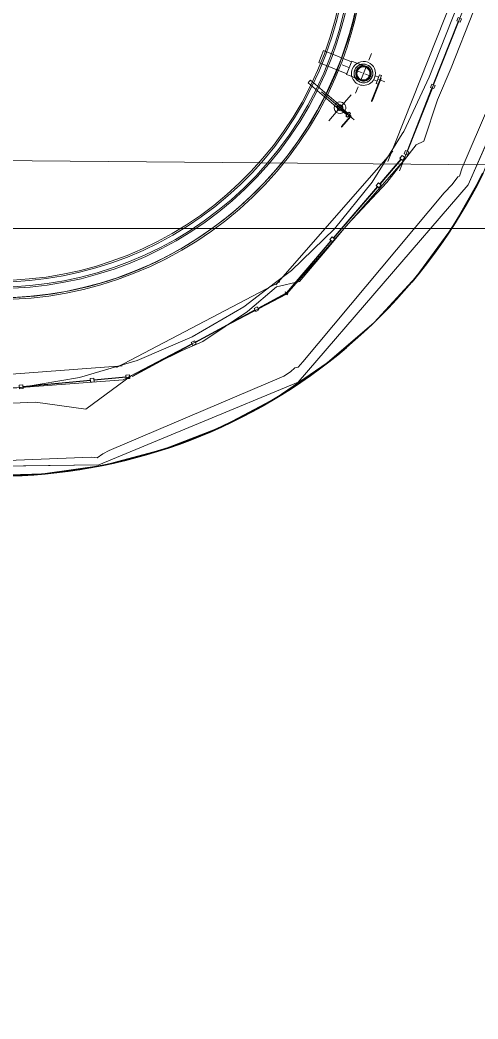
# Model space of a CAD drawing. Header units: metres. Extents: x -207 to 292, y -187 to 169.
# Drawn here: x -32.25 to -25.83, y -92.16 to -78.16 of the extents above; entities that cross this region are included whole.
import ezdxf

# ---------------------------------------------------------------- set-up
doc = ezdxf.new("R2010")
doc.units = ezdxf.units.M
doc.linetypes.add('Dash', pattern=[0.006, 0.003, -0.003])
for name, color, linetype, lineweight in [('A-GLAZ-CWMG', 7, 'Continuous', 9), ('C-TOPO', 7, 'Continuous', 9), ('C-TOPO-MAJR', 7, 'Continuous', 35), ('C-TOPO-MINR', 7, 'Continuous', 9), ('CERCO INTERIOR', 7, 'Continuous', 9), ('EQUIPOS PIS', 7, 'Continuous', 9), ('grilla', 7, 'Continuous', 9), ('P-SANR-FIXT', 7, 'Continuous', 9), ('P-SANR-FIXT-HDLN', 7, 'Dash', 9), ('solera', 7, 'Continuous', 35)]:
    doc.layers.add(name, color=color, linetype=linetype, lineweight=lineweight)
doc.layers.add('PR10-ARQ-PL-001-Emplazamiento-C-1_dwg', color=7, linetype='Continuous', lineweight=9, true_color=0x767676)

# ---------------------------------------------------------------- blocks, each defined once
blk = doc.blocks.new('M_Estanque-Terraza - M_Estanque-Terraza-2090154-PLANTA EMPLAZAMIENTO ACTUALIZADO')
at = {"layer": 'P-SANR-FIXT'}
for p, q in [((-4.012, 3.832), (-4.471, 3.292)), ((-4.471, 3.292), (-4.012, 3.832)), ((-4.012, 3.832), (-4.471, 3.292)), ((-4.471, 3.292), (-4.012, 3.832)), ((-4.012, 3.832), (-4.471, 3.292)), ((-4.471, 3.292), (-4.012, 3.832)), ((-4.416, 3.27), (-3.981, 3.781)), ((-3.981, 3.781), (-4.416, 3.27)), ((-4.416, 3.27), (-3.981, 3.781)), ((-3.981, 3.781), (-4.416, 3.27)), ((-3.981, 3.781), (-4.416, 3.27)), ((-4.416, 3.27), (-3.981, 3.781)), ((-3.981, 3.781), (-4.416, 3.27)), ((-4.416, 3.27), (-3.981, 3.781)), ((-3.964, 3.783), (-3.56, 3.439)), ((-3.56, 3.439), (-3.964, 3.783)), ((-3.964, 3.783), (-3.56, 3.439)), ((-3.56, 3.439), (-3.964, 3.783)), ((-3.714, 3.57), (-3.964, 3.783)), ((-3.964, 3.783), (-3.529, 3.412)), ((-3.714, 3.57), (-3.964, 3.783)), ((-3.964, 3.783), (-3.714, 3.57)), ((-3.521, 3.479), (-3.941, 3.837)), ((-3.941, 3.837), (-3.521, 3.479)), ((-3.521, 3.479), (-3.941, 3.837)), ((-3.941, 3.837), (-3.521, 3.479)), ((-3.675, 3.61), (-3.941, 3.837)), ((-3.941, 3.837), (-3.675, 3.61)), ((-4.407, 3.262), (-3.972, 3.773)), ((-3.972, 3.773), (-4.407, 3.262)), ((-3.972, 3.773), (-3.536, 3.402)), ((-3.519, 3.388), (-3.972, 3.773)), ((3.631, 3.688), (3.586, 3.645)), ((3.586, 3.645), (3.63, 3.597)), ((3.586, 3.645), (3.826, 3.397)), ((3.586, 3.645), (3.826, 3.397)), ((3.631, 3.688), (3.87, 3.441)), ((3.631, 3.688), (3.87, 3.441)), ((3.644, 3.699), (3.634, 3.691)), ((3.872, 3.444), (3.634, 3.691)), ((3.872, 3.444), (3.634, 3.691)), ((3.644, 3.699), (3.882, 3.453)), ((3.644, 3.699), (3.882, 3.453)), ((3.662, 3.696), (3.654, 3.689)), ((3.654, 3.689), (3.668, 3.674)), ((3.676, 3.682), (3.662, 3.696)), ((3.668, 3.674), (3.682, 3.66)), ((3.69, 3.668), (3.676, 3.682)), ((3.682, 3.66), (3.69, 3.668)), ((3.69, 3.668), (3.682, 3.66)), ((3.69, 3.668), (3.682, 3.66)), ((3.682, 3.66), (3.705, 3.635)), ((3.682, 3.66), (3.705, 3.635)), ((3.686, 3.656), (3.709, 3.631)), ((3.686, 3.656), (3.709, 3.631)), ((3.713, 3.643), (3.69, 3.668)), ((3.713, 3.643), (3.69, 3.668)), ((3.717, 3.639), (3.694, 3.663)), ((3.717, 3.639), (3.694, 3.663)), ((-3.597, 3.47), (-3.714, 3.57)), ((-3.527, 3.411), (-3.695, 3.554)), ((-3.695, 3.554), (-3.58, 3.455)), ((-3.695, 3.554), (-3.56, 3.439)), ((-3.56, 3.439), (-3.695, 3.554)), ((-3.521, 3.479), (-3.656, 3.594)), ((-3.656, 3.594), (-3.521, 3.479)), ((3.63, 3.597), (3.462, 3.441)), ((3.63, 3.597), (3.779, 3.443)), ((3.63, 3.597), (3.779, 3.443)), ((3.709, 3.631), (3.717, 3.639)), ((3.709, 3.631), (3.717, 3.639)), ((3.757, 3.598), (3.749, 3.591)), ((3.757, 3.598), (3.749, 3.591)), ((3.749, 3.591), (3.776, 3.562)), ((3.749, 3.591), (3.776, 3.562)), ((3.749, 3.591), (3.776, 3.562)), ((3.749, 3.591), (3.776, 3.562)), ((3.784, 3.569), (3.757, 3.598)), ((3.784, 3.569), (3.757, 3.598)), ((3.784, 3.569), (3.757, 3.598)), ((3.784, 3.569), (3.757, 3.598)), ((3.776, 3.562), (3.784, 3.569)), ((3.776, 3.562), (3.784, 3.569)), ((3.824, 3.529), (3.816, 3.521)), ((3.824, 3.529), (3.816, 3.521)), ((3.816, 3.521), (3.839, 3.497)), ((3.816, 3.521), (3.839, 3.497)), ((3.82, 3.517), (3.843, 3.492)), ((3.82, 3.517), (3.843, 3.492)), ((3.847, 3.504), (3.824, 3.529)), ((3.847, 3.504), (3.824, 3.529)), ((3.851, 3.5), (3.828, 3.525)), ((3.851, 3.5), (3.828, 3.525)), ((3.851, 3.5), (3.843, 3.492)), ((3.843, 3.492), (3.851, 3.5)), ((3.843, 3.492), (3.851, 3.5)), ((3.865, 3.486), (3.851, 3.5)), ((3.541, 3.362), (3.462, 3.441)), ((3.462, 3.441), (3.617, 3.281)), ((3.462, 3.441), (3.617, 3.281)), ((3.617, 3.281), (3.541, 3.362)), ((3.617, 3.281), (3.779, 3.443)), ((3.779, 3.443), (3.826, 3.397)), ((3.826, 3.397), (3.87, 3.441)), ((3.843, 3.492), (3.857, 3.478)), ((3.857, 3.478), (3.871, 3.464)), ((3.879, 3.471), (3.865, 3.486)), ((3.871, 3.464), (3.879, 3.471)), ((3.872, 3.444), (3.882, 3.453)), ((-4.466, 3.222), (-4.04, 2.86)), ((-4.04, 2.86), (-4.466, 3.222)), ((-4.466, 3.222), (-4.04, 2.86)), ((-4.04, 2.86), (-4.466, 3.222)), ((-4.466, 3.222), (-4.194, 2.991)), ((-4.194, 2.991), (-4.466, 3.222)), ((-4.007, 2.906), (-4.415, 3.253)), ((-4.415, 3.253), (-4.007, 2.906)), ((-4.007, 2.906), (-4.415, 3.253)), ((-4.415, 3.253), (-4.007, 2.906)), ((-4.415, 3.253), (-4.161, 3.037)), ((-3.976, 2.879), (-4.415, 3.253)), ((-4.415, 3.253), (-4.161, 3.037)), ((-4.161, 3.037), (-4.415, 3.253)), ((-3.967, 2.887), (-4.407, 3.262)), ((-4.407, 3.262), (-3.95, 2.873)), ((-4.175, 2.975), (-4.04, 2.86)), ((-4.04, 2.86), (-4.175, 2.975)), ((-4.161, 3.037), (-4.044, 2.937)), ((-4.142, 3.021), (-3.974, 2.877)), ((-4.027, 2.922), (-4.142, 3.021)), ((-4.142, 3.021), (-4.007, 2.906)), ((-4.007, 2.906), (-4.142, 3.021))]:
    blk.add_line(p, q, dxfattribs=at)
at = {"layer": 'P-SANR-FIXT', "flags": 128}
for points in [[(-3.529, 3.412), (-3.536, 3.418), (-3.544, 3.425), (-3.552, 3.431), (-3.559, 3.438), (-3.567, 3.444), (-3.574, 3.451), (-3.582, 3.457), (-3.59, 3.464), (-3.597, 3.47)], [(-3.58, 3.455), (-3.575, 3.451), (-3.569, 3.446), (-3.564, 3.442), (-3.559, 3.438), (-3.554, 3.433), (-3.548, 3.429), (-3.543, 3.424), (-3.538, 3.42), (-3.533, 3.415), (-3.527, 3.411)], [(-3.536, 3.402), (-3.53, 3.397), (-3.525, 3.392), (-3.519, 3.388)], [(-4.044, 2.937), (-4.037, 2.931), (-4.029, 2.924), (-4.021, 2.918), (-4.014, 2.911), (-4.006, 2.905), (-3.999, 2.898), (-3.991, 2.892), (-3.983, 2.885), (-3.976, 2.879)], [(-3.974, 2.877), (-3.979, 2.882), (-3.985, 2.886), (-3.99, 2.891), (-3.995, 2.895), (-4.001, 2.9), (-4.006, 2.904), (-4.011, 2.909), (-4.016, 2.913), (-4.022, 2.918), (-4.027, 2.922)], [(-3.95, 2.873), (-3.956, 2.878), (-3.962, 2.882), (-3.967, 2.887)]]:
    blk.add_lwpolyline(points, dxfattribs=at)
at = {"layer": 'P-SANR-FIXT'}
for centre, radius, start, end in [((0, 0), 5.152, 0, 136.1362), ((0, 0), 5.152, 0, 136.1362), ((0, 0), 5.127, 0, 136.1195), ((0, 0), 5.127, 0, 136.1195), ((0, 0), 4.906, 0, 180), ((0, 0), 4.998, 0, 136.0307), ((0, 0), 4.976, 360, 136.0144), ((0, 0), 4.883, 0, 180), ((-3.974, 3.799), 0.05, 49.5733, 139.5733), ((-3.974, 3.799), 0.05, 49.5733, 139.5733), ((-3.974, 3.799), 0.05, 49.5733, 139.5733), ((-3.974, 3.799), 0.05, 49.5733, 139.5733), ((-3.974, 3.799), 0.05, 49.5733, 139.5733), ((-3.974, 3.799), 0.05, 49.5733, 139.5733), ((-3.972, 3.773), 0.012, 49.5733, 139.5733), ((-3.972, 3.773), 0.012, 49.5733, 139.5733), ((-3.972, 3.773), 0.012, 49.5733, 139.5733), ((-3.972, 3.773), 0.012, 49.5733, 139.5733), ((-3.972, 3.773), 0.012, 49.5733, 139.5733), ((-3.972, 3.773), 0.012, 49.5733, 139.5733), ((-3.972, 3.773), 0.012, 49.5733, 139.5733), ((-3.972, 3.773), 0.012, 49.5733, 139.5733), ((0, 0), 5.152, 135.5076, 136.1362), ((0, 0), 5.152, 135.5076, 136.1362), ((0, 0), 5.127, 135.4878, 136.1195), ((0, 0), 5.127, 135.4878, 136.1195), ((0, 0), 4.908, 135.9656, 144.0938), ((0, 0), 4.884, 136.089, 143.9747), ((0, 0), 4.95, 135.3417, 135.9961), ((0, 0), 4.95, 135.3417, 135.9961), ((0, 0), 4.95, 135.3417, 135.9961), ((0, 0), 4.95, 135.3417, 135.9961), ((0, 0), 4.95, 135.3417, 135.9961), ((0, 0), 4.95, 135.3417, 135.9961), ((0.035, -0.026), 4.95, 136.0277, 136.1669), ((-4.433, 3.26), 0.05, 139.5733, 229.5733), ((-4.433, 3.26), 0.05, 139.5733, 229.5733), ((-4.433, 3.26), 0.05, 139.5733, 229.5733), ((-4.433, 3.26), 0.05, 139.5733, 229.5733), ((-4.433, 3.26), 0.05, 139.5733, 229.5733), ((-4.433, 3.26), 0.05, 139.5733, 229.5733), ((-4.407, 3.262), 0.012, 139.5733, 229.5733), ((-4.407, 3.262), 0.012, 139.5733, 229.5733), ((-4.407, 3.262), 0.012, 139.5733, 229.5733), ((-4.407, 3.262), 0.012, 139.5733, 229.5733), ((-4.407, 3.262), 0.012, 139.5733, 229.5733), ((-4.407, 3.262), 0.012, 139.5733, 229.5733), ((-4.407, 3.262), 0.012, 139.5733, 229.5733), ((-4.407, 3.262), 0.012, 139.5733, 229.5733), ((0, 0), 5.152, 143.8798, 180), ((0, 0), 5.152, 143.8798, 180), ((0, 0), 5.127, 143.9009, 180), ((0, 0), 5.127, 143.9009, 180), ((0, 0), 5.152, 143.8798, 144.5092), ((0, 0), 5.152, 143.8798, 144.5092), ((0, 0), 5.127, 143.9009, 144.5333), ((0, 0), 5.127, 143.9009, 144.5333), ((0, 0), 4.998, 144.0122, 180), ((0, 0), 4.976, 144.0325, 180), ((0, 0), 4.95, 144.0556, 144.7107), ((0, 0), 4.95, 144.0556, 144.7107), ((0, 0), 4.95, 144.0556, 144.7107), ((0, 0), 4.95, 144.0556, 144.7107), ((0, 0), 4.95, 144.0556, 144.7107), ((0, 0), 4.95, 144.0556, 144.7107), ((0.035, -0.026), 4.95, 143.948, 144.0873), ((0, 0), 0.181, 360, 180), ((0, 0), 0.181, 0, 180), ((0, 0), 0.156, 0, 180), ((0, 0), 0.156, 0, 180), ((0, 0), 5.152, 180, 360), ((0, 0), 5.152, 180, 360), ((0, 0), 5.127, 180, 0), ((0, 0), 5.127, 180, 0), ((0, 0), 4.998, 180, 0), ((0, 0), 4.976, 180, 0), ((0, 0), 4.906, 180, 360), ((0, 0), 4.883, 180, 360), ((0, 0), 0.181, 180, 360), ((0, 0), 0.181, 180, 0), ((0, 0), 0.156, 180, 0), ((0, 0), 0.156, 180, 0)]:
    blk.add_arc(centre, radius, start, end, dxfattribs=at)
for major_axis, ratio, start_param, end_param in [((2.956, 3.945), 0.995672, 1.44575, 1.448189), ((2.955, 3.944), 0.99567, 1.584603, 1.587045)]:
    blk.add_ellipse((0.001, -0.001), major_axis=major_axis, ratio=ratio, start_param=start_param, end_param=end_param, dxfattribs=at)
blk = doc.blocks.new('Quad Corner Mullion - 50x50 mm-2128574-PLANTA EMPLAZAMIENTO ACTUALIZADO')
at = {"layer": 'A-GLAZ-CWMG'}
for p, q in [((0.025, 0.025), (-0.025, 0.025)), ((-0.025, 0.025), (-0.025, -0.025)), ((0.025, -0.025), (0.025, 0.025)), ((-0.025, -0.025), (0.025, -0.025))]:
    blk.add_line(p, q, dxfattribs=at)
blk = doc.blocks.new('Quad Corner Mullion - 50x50 mm-2128575-PLANTA EMPLAZAMIENTO ACTUALIZADO')
at = {"layer": 'A-GLAZ-CWMG'}
for p, q in [((-0.025, -0.025), (-0.025, 0.025)), ((-0.025, 0.025), (0.025, 0.025)), ((0.025, 0.025), (0.025, -0.025)), ((0.025, -0.025), (-0.025, -0.025))]:
    blk.add_line(p, q, dxfattribs=at)
blk = doc.blocks.new('Circular Mullion - 5mm-2127248-PLANTA EMPLAZAMIENTO ACTUALIZADO')
at = {"layer": 'A-GLAZ-CWMG'}
for p, q in [((-107.648, -45.397), (-107.997, -46.28)), ((-107.646, -45.398), (-107.995, -46.281)), ((-107.995, -46.281), (-107.646, -45.398)), ((-107.993, -46.282), (-107.643, -45.399)), ((-107.646, -45.398), (-107.648, -45.397)), ((-107.643, -45.399), (-107.646, -45.398)), ((-107.997, -46.28), (-107.995, -46.281)), ((-107.995, -46.281), (-107.993, -46.282))]:
    blk.add_line(p, q, dxfattribs=at)
blk = doc.blocks.new('Rectangular Mullion - 50 x 50 mm-2128568-PLANTA EMPLAZAMIENTO ACTUALIZADO')
at = {"layer": 'A-GLAZ-CWMG'}
for p, q in [((0.025, 0.025), (-0.025, 0.025)), ((-0.025, 0.025), (-0.025, -0.025)), ((0.025, -0.025), (0.025, 0.025)), ((-0.025, -0.025), (0.025, -0.025))]:
    blk.add_line(p, q, dxfattribs=at)
blk = doc.blocks.new('Rectangular Mullion - 50 x 50 mm-2128569-PLANTA EMPLAZAMIENTO ACTUALIZADO')
at = {"layer": 'A-GLAZ-CWMG'}
for p, q in [((-0.025, -0.025), (-0.025, 0.025)), ((-0.025, 0.025), (0.025, 0.025)), ((0.025, 0.025), (0.025, -0.025)), ((0.025, -0.025), (-0.025, -0.025))]:
    blk.add_line(p, q, dxfattribs=at)
blk = doc.blocks.new('Quad Corner Mullion - 50x50 mm-2128572-PLANTA EMPLAZAMIENTO ACTUALIZADO')
at = {"layer": 'A-GLAZ-CWMG'}
for p, q in [((0.025, 0.025), (-0.025, 0.025)), ((-0.025, 0.025), (-0.025, -0.025)), ((0.025, -0.025), (0.025, 0.025)), ((-0.025, -0.025), (0.025, -0.025))]:
    blk.add_line(p, q, dxfattribs=at)
blk = doc.blocks.new('Quad Corner Mullion - 50x50 mm-2128573-PLANTA EMPLAZAMIENTO ACTUALIZADO')
at = {"layer": 'A-GLAZ-CWMG'}
for p, q in [((-0.025, -0.025), (-0.025, 0.025)), ((-0.025, 0.025), (0.025, 0.025)), ((0.025, 0.025), (0.025, -0.025)), ((0.025, -0.025), (-0.025, -0.025))]:
    blk.add_line(p, q, dxfattribs=at)
blk = doc.blocks.new('Circular Mullion - 5mm-2143071-PLANTA EMPLAZAMIENTO ACTUALIZADO')
at = {"layer": 'A-GLAZ-CWMG'}
for p, q in [((-30.761, -83.159), (-31.211, -83.202)), ((-30.761, -83.162), (-31.211, -83.205)), ((-31.211, -83.205), (-30.761, -83.162)), ((-31.211, -83.207), (-30.76, -83.164)), ((-31.211, -83.202), (-31.211, -83.205)), ((-31.211, -83.205), (-31.211, -83.207)), ((-30.761, -83.162), (-30.761, -83.159)), ((-30.76, -83.164), (-30.761, -83.162))]:
    blk.add_line(p, q, dxfattribs=at)
blk = doc.blocks.new('Circular Mullion - 5mm-2135027-PLANTA EMPLAZAMIENTO ACTUALIZADO')
at = {"layer": 'A-GLAZ-CWMG'}
for p, q in [((-80.102, 24.168), (-80.516, 23.313)), ((-80.099, 24.167), (-80.513, 23.312)), ((-80.513, 23.312), (-80.099, 24.167)), ((-80.511, 23.311), (-80.097, 24.166)), ((-80.099, 24.167), (-80.102, 24.168)), ((-80.097, 24.166), (-80.099, 24.167)), ((-80.516, 23.313), (-80.513, 23.312)), ((-80.513, 23.312), (-80.511, 23.311))]:
    blk.add_line(p, q, dxfattribs=at)
blk = doc.blocks.new('Circular Mullion - 5mm-2143327-PLANTA EMPLAZAMIENTO ACTUALIZADO')
at = {"layer": 'A-GLAZ-CWMG'}
for p, q in [((-28.524, -81.989), (-28.913, -82.2)), ((-28.523, -81.991), (-28.912, -82.202)), ((-28.912, -82.202), (-28.523, -81.991)), ((-28.911, -82.204), (-28.521, -81.993)), ((-28.523, -81.991), (-28.524, -81.989)), ((-28.521, -81.993), (-28.523, -81.991)), ((-28.913, -82.2), (-28.912, -82.202)), ((-28.912, -82.202), (-28.911, -82.204))]:
    blk.add_line(p, q, dxfattribs=at)
blk = doc.blocks.new('Quad Corner Mullion - 50x50 mm-2143324-PLANTA EMPLAZAMIENTO ACTUALIZADO')
at = {"layer": 'A-GLAZ-CWMG'}
for p, q in [((0.005, 0.025), (-0.005, 0.025)), ((-0.005, 0.025), (-0.005, -0.025)), ((-0.005, -0.025), (0.013, 0.022)), ((0.013, 0.022), (0.005, 0.025))]:
    blk.add_line(p, q, dxfattribs=at)
blk = doc.blocks.new('Quad Corner Mullion - 50x50 mm-2143325-PLANTA EMPLAZAMIENTO ACTUALIZADO')
at = {"layer": 'A-GLAZ-CWMG'}
for p, q in [((-0.005, -0.025), (-0.005, 0.025)), ((-0.005, 0.025), (0.005, 0.025)), ((0.013, 0.022), (-0.005, -0.025)), ((0.005, 0.025), (0.013, 0.022))]:
    blk.add_line(p, q, dxfattribs=at)
blk = doc.blocks.new('Circular Mullion - 5mm-2143318-PLANTA EMPLAZAMIENTO ACTUALIZADO')
at = {"layer": 'A-GLAZ-CWMG'}
for p, q in [((-27.892, -81.254), (-28.517, -81.984)), ((-27.89, -81.255), (-28.516, -81.986)), ((-28.516, -81.986), (-27.89, -81.255)), ((-28.514, -81.987), (-27.888, -81.257)), ((-27.89, -81.255), (-27.892, -81.254)), ((-27.888, -81.257), (-27.89, -81.255)), ((-28.517, -81.984), (-28.516, -81.986)), ((-28.516, -81.986), (-28.514, -81.987))]:
    blk.add_line(p, q, dxfattribs=at)
blk = doc.blocks.new('Circular Mullion - 5mm-2143319-PLANTA EMPLAZAMIENTO ACTUALIZADO')
at = {"layer": 'A-GLAZ-CWMG'}
for p, q in [((-26.912, -80.111), (-27.209, -80.456)), ((-26.911, -80.112), (-27.207, -80.458)), ((-27.207, -80.458), (-26.911, -80.112)), ((-27.205, -80.46), (-26.909, -80.114)), ((-26.911, -80.112), (-26.912, -80.111)), ((-26.909, -80.114), (-26.911, -80.112)), ((-27.209, -80.456), (-27.207, -80.458)), ((-27.207, -80.458), (-27.205, -80.46))]:
    blk.add_line(p, q, dxfattribs=at)
blk = doc.blocks.new('M_Tuberia Alimentación-01 - M_Tuberia Alimentación-01-2152466-PLANTA EMPLAZAMIENTO ACTUALIZADO')
at = {"layer": 'P-SANR-FIXT'}
for p, q in [((-0.248, 0.32), (-0.255, 0.32)), ((-0.255, 0.32), (-0.255, 0.296)), ((-0.255, 0.012), (-0.255, 0.317)), ((-0.248, 0.317), (-0.255, 0.317)), ((-0.255, 0.296), (-0.255, -0.02)), ((-0.248, 0.296), (-0.248, 0.32)), ((-0.248, 0.317), (-0.248, 0.012)), ((-0.248, -0.02), (-0.248, 0.296)), ((-0.255, 0.012), (-0.255, -0.025)), ((-0.255, 0.012), (-0.248, 0.012)), ((-0.216, 0.065), (-0.248, 0.065)), ((-0.248, 0), (-0.248, 0.065)), ((-0.248, -0.025), (-0.248, 0.012)), ((-0.248, -0.065), (-0.248, 0)), ((-0.216, 0.065), (-0.216, 0)), ((-0.168, 0.03), (-0.216, 0.03)), ((-0.216, 0), (-0.216, 0.03)), ((-0.216, 0), (-0.216, -0.065)), ((-0.168, 0.03), (-0.168, 0)), ((-0.168, 0), (-0.168, -0.03)), ((0.215, 0.1), (0.106, 0.1)), ((0.215, 0), (0.215, 0.1)), ((0.639, 0.09), (0.215, 0.09)), ((0.215, 0), (0.215, 0.09)), ((0.215, -0.1), (0.215, 0)), ((0.215, -0.09), (0.215, 0)), ((0.639, 0.09), (0.639, 0)), ((0.639, 0), (0.639, -0.09)), ((-0.255, -0.02), (-0.248, -0.02)), ((-0.255, -0.025), (-0.248, -0.025)), ((-0.248, -0.065), (-0.216, -0.065)), ((-0.216, -0.03), (-0.216, 0)), ((-0.216, -0.03), (-0.168, -0.03)), ((0.106, -0.1), (0.215, -0.1)), ((0.215, -0.09), (0.639, -0.09))]:
    blk.add_line(p, q, dxfattribs=at)
at = {"layer": 'P-SANR-FIXT', "flags": 128}
for points in [[(0.106, 0.1), (0.102, 0.1), (0.097, 0.1), (0.093, 0.1), (0.089, 0.1), (0.085, 0.1), (0.081, 0.1), (0.077, 0.1), (0.073, 0.1), (0.069, 0.1), (0.065, 0.1), (0.061, 0.1), (0.057, 0.1), (0.053, 0.1), (0.05, 0.1), (0.046, 0.1), (0.043, 0.1), (0.039, 0.1), (0.036, 0.1), (0.033, 0.1), (0.03, 0.1), (0.027, 0.1), (0.024, 0.1), (0.022, 0.1), (0.019, 0.1), (0.017, 0.1), (0.015, 0.1), (0.012, 0.1), (0.011, 0.1), (0.009, 0.1), (0.007, 0.1), (0.006, 0.1), (0.004, 0.1), (0.003, 0.1), (0.002, 0.1), (0.002, 0.1), (0.001, 0.1), (0, 0.1), (0, 0.1), (0, 0.1)], [(0, -0.1), (0, -0.1), (0, -0.1), (0.001, -0.1), (0.001, -0.1), (0.002, -0.1), (0.003, -0.1), (0.004, -0.1), (0.005, -0.1), (0.007, -0.1), (0.008, -0.1), (0.01, -0.1), (0.012, -0.1), (0.014, -0.1), (0.016, -0.1), (0.018, -0.1), (0.021, -0.1), (0.024, -0.1), (0.026, -0.1), (0.029, -0.1), (0.032, -0.1), (0.035, -0.1), (0.038, -0.1), (0.042, -0.1), (0.045, -0.1), (0.049, -0.1), (0.052, -0.1), (0.056, -0.1), (0.06, -0.1), (0.064, -0.1), (0.068, -0.1), (0.071, -0.1), (0.076, -0.1), (0.08, -0.1), (0.084, -0.1), (0.088, -0.1), (0.092, -0.1), (0.096, -0.1), (0.101, -0.1), (0.105, -0.1), (0.106, -0.1)]]:
    blk.add_lwpolyline(points, dxfattribs=at)
at = {"layer": 'P-SANR-FIXT'}
for radius, start, end in [(0.168, 360, 180), (0.168, 360, 180), (0.168, 360, 180), (0.168, 360, 180), (0.168, 360, 180), (0.168, 360, 180), (0.168, 180, 360), (0.168, 180, 360), (0.168, 180, 360), (0.168, 180, 360), (0.168, 180, 360), (0.168, 180, 360), (0.131, 0, 180), (0.131, 360, 180), (0.131, 360, 180), (0.131, 360, 180), (0.131, 180, 0), (0.131, 180, 360), (0.131, 180, 360), (0.131, 180, 360), (0.109, 360, 180), (0.109, 360, 180), (0.109, 360, 180), (0.109, 360, 180), (0.109, 180, 360), (0.109, 180, 360), (0.109, 180, 360), (0.109, 180, 360), (0.1, 0, 180), (0.1, 180, 0), (0.091, 0, 180), (0.091, 0, 180), (0.091, 0, 180), (0.091, 0, 180), (0.091, 180, 0), (0.091, 180, 0), (0.091, 180, 0), (0.091, 180, 0)]:
    blk.add_arc((0, 0), radius, start, end, dxfattribs=at)
at = {"layer": 'P-SANR-FIXT-HDLN'}
for p, q in [((0, 0), (0, 0.301)), ((-0.322, 0), (0, 0)), ((0.322, 0), (0, 0)), ((0, 0), (0, -0.301))]:
    blk.add_line(p, q, dxfattribs=at)
blk = doc.blocks.new('M_Tuberia Alimentación-02 - M_Tuberia Alimentación-02-2155587-PLANTA EMPLAZAMIENTO ACTUALIZADO')
at = {"layer": 'P-SANR-FIXT'}
for p, q in [((-0.19, 0.19), (-0.193, 0.19)), ((-0.193, 0.19), (-0.193, 0.186)), ((-0.193, 0.19), (-0.193, 0.183)), ((-0.193, 0), (-0.193, 0.186)), ((-0.193, 0.183), (-0.193, -0.006)), ((-0.193, 0.183), (-0.19, 0.183)), ((-0.19, 0.183), (-0.19, 0.19)), ((-0.19, 0.186), (-0.19, 0.19)), ((-0.19, 0.186), (-0.19, 0)), ((-0.19, -0.006), (-0.19, 0.183)), ((0, 0), (0, 0.239)), ((-0.193, 0), (-0.193, -0.014)), ((-0.193, 0), (-0.19, 0)), ((-0.165, 0.014), (-0.19, 0.014)), ((-0.19, 0.014), (-0.19, 0)), ((-0.19, -0.014), (-0.19, 0)), ((-0.19, 0), (-0.19, -0.014)), ((-0.138, 0.034), (-0.165, 0.034)), ((-0.165, 0), (-0.165, 0.034)), ((-0.165, 0), (-0.165, 0.014)), ((-0.165, -0.014), (-0.165, 0)), ((-0.165, -0.034), (-0.165, 0)), ((-0.138, 0), (-0.138, 0.034)), ((-0.041, 0.014), (-0.138, 0.014)), ((-0.138, 0), (-0.138, 0.014)), ((-0.138, -0.034), (-0.138, 0)), ((-0.138, -0.014), (-0.138, 0)), ((-0.041, 0), (-0.041, 0.014)), ((-0.041, -0.014), (-0.041, 0)), ((0.047, 0.026), (0.042, 0.026)), ((0.047, 0), (0.047, 0.026)), ((0.566, 0.025), (0.047, 0.025)), ((0.047, 0), (0.047, 0.025)), ((0.047, -0.026), (0.047, 0)), ((0.566, 0), (0.566, 0.025)), ((-0.262, 0), (0.341, 0)), ((-0.193, -0.006), (-0.19, -0.006)), ((-0.193, -0.014), (-0.19, -0.014)), ((-0.19, -0.014), (-0.165, -0.014)), ((-0.165, -0.034), (-0.138, -0.034)), ((-0.138, -0.014), (-0.041, -0.014)), ((0, 0), (0, -0.239)), ((0.042, -0.026), (0.047, -0.026)), ((0.047, -0.025), (0.047, 0)), ((0.047, -0.025), (0.566, -0.025)), ((0.566, -0.025), (0.566, 0))]:
    blk.add_line(p, q, dxfattribs=at)
at = {"layer": 'P-SANR-FIXT', "flags": 128}
for points in [[(0.042, 0.026), (0.04, 0.026), (0.039, 0.026), (0.037, 0.026), (0.035, 0.026), (0.034, 0.026), (0.032, 0.026), (0.03, 0.026), (0.029, 0.026), (0.027, 0.026), (0.026, 0.026), (0.024, 0.026), (0.023, 0.026), (0.021, 0.026), (0.02, 0.026), (0.018, 0.026), (0.017, 0.026), (0.016, 0.026), (0.014, 0.026), (0.013, 0.026), (0.012, 0.026), (0.011, 0.026), (0.01, 0.026), (0.009, 0.026), (0.008, 0.026), (0.007, 0.026), (0.006, 0.026), (0.005, 0.026), (0.004, 0.026), (0.004, 0.026), (0.003, 0.026), (0.002, 0.026), (0.002, 0.026), (0.001, 0.026), (0.001, 0.026), (0.001, 0.026), (0, 0.026), (0, 0.026), (0, 0.026), (0, 0.026)], [(0, -0.026), (0, -0.026), (0, -0.026), (0, -0.026), (0.001, -0.026), (0.001, -0.026), (0.001, -0.026), (0.002, -0.026), (0.002, -0.026), (0.003, -0.026), (0.003, -0.026), (0.004, -0.026), (0.005, -0.026), (0.006, -0.026), (0.006, -0.026), (0.007, -0.026), (0.008, -0.026), (0.009, -0.026), (0.01, -0.026), (0.012, -0.026), (0.013, -0.026), (0.014, -0.026), (0.015, -0.026), (0.017, -0.026), (0.018, -0.026), (0.019, -0.026), (0.021, -0.026), (0.022, -0.026), (0.024, -0.026), (0.025, -0.026), (0.027, -0.026), (0.028, -0.026), (0.03, -0.026), (0.032, -0.026), (0.033, -0.026), (0.035, -0.026), (0.037, -0.026), (0.038, -0.026), (0.04, -0.026), (0.042, -0.026), (0.042, -0.026)]]:
    blk.add_lwpolyline(points, dxfattribs=at)
at = {"layer": 'P-SANR-FIXT'}
for radius, start, end in [(0.0814, 360, 180), (0.0814, 360, 180), (0.0814, 360, 180), (0.0814, 360, 180), (0.0814, 180, 360), (0.0814, 180, 360), (0.0814, 180, 360), (0.0814, 180, 360), (0.0411, 0, 180), (0.0411, 360, 180), (0.0411, 360, 180), (0.0411, 360, 180), (0.0411, 360, 180), (0.0411, 360, 180), (0.0411, 180, 0), (0.0411, 180, 360), (0.0411, 180, 360), (0.0411, 180, 360), (0.0411, 180, 360), (0.0411, 180, 360), (0.0264, 0, 180), (0.0264, 180, 0), (0.025, 0, 180), (0.025, 360, 180), (0.025, 180, 0), (0.025, 180, 360)]:
    blk.add_arc((0, 0), radius, start, end, dxfattribs=at)
blk = doc.blocks.new('YADRAN_LASQUEMAS_ARQ_MO_002_TERRAZAS_rvt-1-PLANTA EMPLAZAMIENTO ACTUALIZADO')
at = {"layer": 'A-GLAZ-CWMG', "lineweight": 9}
for name, p, rotation in [('Circular Mullion - 5mm-2127248-PLANTA EMPLAZAMIENTO ACTUALIZADO', (81.5, -32.698), 0.04732021557798028), ('Circular Mullion - 5mm-2127248-PLANTA EMPLAZAMIENTO ACTUALIZADO', (81.5, -32.698), 0.04732021557798028), ('Circular Mullion - 5mm-2127248-PLANTA EMPLAZAMIENTO ACTUALIZADO', (81.5, -32.698), 0.04732021557798028), ('Circular Mullion - 5mm-2127248-PLANTA EMPLAZAMIENTO ACTUALIZADO', (81.5, -32.698), 0.04732021557798028), ('Circular Mullion - 5mm-2127248-PLANTA EMPLAZAMIENTO ACTUALIZADO', (81.133, -33.628), 0.04732021557798028), ('Circular Mullion - 5mm-2127248-PLANTA EMPLAZAMIENTO ACTUALIZADO', (81.133, -33.628), 0.04732021557798028), ('Circular Mullion - 5mm-2127248-PLANTA EMPLAZAMIENTO ACTUALIZADO', (81.133, -33.628), 0.04732021557798028), ('Circular Mullion - 5mm-2127248-PLANTA EMPLAZAMIENTO ACTUALIZADO', (81.133, -33.628), 0.04732021557798028), ('Quad Corner Mullion - 50x50 mm-2128574-PLANTA EMPLAZAMIENTO ACTUALIZADO', (-26.833, -80.022), 248.4573202155812), ('Quad Corner Mullion - 50x50 mm-2128575-PLANTA EMPLAZAMIENTO ACTUALIZADO', (-26.833, -80.022), 248.4573202155812), ('Circular Mullion - 5mm-2127248-PLANTA EMPLAZAMIENTO ACTUALIZADO', (89.321, -72.618), 340.9999999999994), ('Circular Mullion - 5mm-2127248-PLANTA EMPLAZAMIENTO ACTUALIZADO', (89.321, -72.618), 340.9999999999994), ('Circular Mullion - 5mm-2127248-PLANTA EMPLAZAMIENTO ACTUALIZADO', (89.321, -72.618), 340.9999999999994), ('Circular Mullion - 5mm-2127248-PLANTA EMPLAZAMIENTO ACTUALIZADO', (89.321, -72.618), 340.9999999999994), ('Circular Mullion - 5mm-2127248-PLANTA EMPLAZAMIENTO ACTUALIZADO', (82.686, -116.642), 319.9999999999995), ('Circular Mullion - 5mm-2127248-PLANTA EMPLAZAMIENTO ACTUALIZADO', (82.686, -116.642), 319.9999999999995), ('Circular Mullion - 5mm-2127248-PLANTA EMPLAZAMIENTO ACTUALIZADO', (82.686, -116.642), 319.9999999999995), ('Circular Mullion - 5mm-2127248-PLANTA EMPLAZAMIENTO ACTUALIZADO', (82.686, -116.642), 319.9999999999995), ('Quad Corner Mullion - 50x50 mm-2143324-PLANTA EMPLAZAMIENTO ACTUALIZADO', (-28.519, -81.989), 229.4099999999995), ('Quad Corner Mullion - 50x50 mm-2143325-PLANTA EMPLAZAMIENTO ACTUALIZADO', (-28.519, -81.989), 229.4099999999995), ('Circular Mullion - 5mm-2135027-PLANTA EMPLAZAMIENTO ACTUALIZADO', (21.049, -149.114), 324.2485341860194), ('Circular Mullion - 5mm-2135027-PLANTA EMPLAZAMIENTO ACTUALIZADO', (21.049, -149.114), 324.2485341860194), ('Circular Mullion - 5mm-2135027-PLANTA EMPLAZAMIENTO ACTUALIZADO', (21.049, -149.114), 324.2485341860194), ('Circular Mullion - 5mm-2135027-PLANTA EMPLAZAMIENTO ACTUALIZADO', (21.049, -149.114), 324.2485341860194), ('Circular Mullion - 5mm-2127248-PLANTA EMPLAZAMIENTO ACTUALIZADO', (58.059, -158.512), 297.0000000000002), ('Circular Mullion - 5mm-2127248-PLANTA EMPLAZAMIENTO ACTUALIZADO', (58.059, -158.512), 297.0000000000002), ('Circular Mullion - 5mm-2127248-PLANTA EMPLAZAMIENTO ACTUALIZADO', (58.059, -158.512), 297.0000000000002), ('Circular Mullion - 5mm-2127248-PLANTA EMPLAZAMIENTO ACTUALIZADO', (58.059, -158.512), 297.0000000000002)]:
    blk.add_blockref(name, p, dxfattribs=dict(at, rotation=rotation))
at = {"layer": 'A-GLAZ-CWMG', "lineweight": 9, "extrusion": (0, 0, -1)}
for name, p, rotation in [('Rectangular Mullion - 50 x 50 mm-2128568-PLANTA EMPLAZAMIENTO ACTUALIZADO', (26.098, -78.161), 111.5426797844188), ('Rectangular Mullion - 50 x 50 mm-2128569-PLANTA EMPLAZAMIENTO ACTUALIZADO', (26.098, -78.161), 111.5426797844188), ('Rectangular Mullion - 50 x 50 mm-2128568-PLANTA EMPLAZAMIENTO ACTUALIZADO', (26.466, -79.091), 111.5426797844188), ('Rectangular Mullion - 50 x 50 mm-2128569-PLANTA EMPLAZAMIENTO ACTUALIZADO', (26.466, -79.091), 111.5426797844188), ('Quad Corner Mullion - 50x50 mm-2128572-PLANTA EMPLAZAMIENTO ACTUALIZADO', (26.894, -80.093), 130.5900000000005), ('Quad Corner Mullion - 50x50 mm-2128573-PLANTA EMPLAZAMIENTO ACTUALIZADO', (26.894, -80.093), 130.5900000000005), ('Rectangular Mullion - 50 x 50 mm-2128568-PLANTA EMPLAZAMIENTO ACTUALIZADO', (27.223, -80.477), 130.5900000000005), ('Rectangular Mullion - 50 x 50 mm-2128569-PLANTA EMPLAZAMIENTO ACTUALIZADO', (27.223, -80.477), 130.5900000000005), ('Rectangular Mullion - 50 x 50 mm-2128568-PLANTA EMPLAZAMIENTO ACTUALIZADO', (27.874, -81.236), 130.5900000000005), ('Rectangular Mullion - 50 x 50 mm-2128569-PLANTA EMPLAZAMIENTO ACTUALIZADO', (27.874, -81.236), 130.5900000000005), ('Rectangular Mullion - 50 x 50 mm-2128568-PLANTA EMPLAZAMIENTO ACTUALIZADO', (28.934, -82.214), 151.5900000000003), ('Rectangular Mullion - 50 x 50 mm-2128569-PLANTA EMPLAZAMIENTO ACTUALIZADO', (28.934, -82.214), 151.5900000000003), ('Rectangular Mullion - 50 x 50 mm-2128568-PLANTA EMPLAZAMIENTO ACTUALIZADO', (29.814, -82.69), 151.5900000000003), ('Rectangular Mullion - 50 x 50 mm-2128569-PLANTA EMPLAZAMIENTO ACTUALIZADO', (29.814, -82.69), 151.5900000000003), ('Quad Corner Mullion - 50x50 mm-2128572-PLANTA EMPLAZAMIENTO ACTUALIZADO', (30.736, -83.16), 174.5899999999999), ('Quad Corner Mullion - 50x50 mm-2128573-PLANTA EMPLAZAMIENTO ACTUALIZADO', (30.736, -83.16), 174.5899999999999), ('Rectangular Mullion - 50 x 50 mm-2128568-PLANTA EMPLAZAMIENTO ACTUALIZADO', (32.231, -83.301), 174.5899999999999), ('Rectangular Mullion - 50 x 50 mm-2128569-PLANTA EMPLAZAMIENTO ACTUALIZADO', (32.231, -83.301), 174.5899999999999), ('Rectangular Mullion - 50 x 50 mm-2128568-PLANTA EMPLAZAMIENTO ACTUALIZADO', (31.236, -83.207), 174.5899999999999), ('Rectangular Mullion - 50 x 50 mm-2128569-PLANTA EMPLAZAMIENTO ACTUALIZADO', (31.236, -83.207), 174.5899999999999)]:
    blk.add_blockref(name, p, dxfattribs=dict(at, rotation=rotation))
at = {"layer": 'A-GLAZ-CWMG', "lineweight": 9}
for name in ['Circular Mullion - 5mm-2143319-PLANTA EMPLAZAMIENTO ACTUALIZADO', 'Circular Mullion - 5mm-2143319-PLANTA EMPLAZAMIENTO ACTUALIZADO', 'Circular Mullion - 5mm-2143319-PLANTA EMPLAZAMIENTO ACTUALIZADO', 'Circular Mullion - 5mm-2143319-PLANTA EMPLAZAMIENTO ACTUALIZADO', 'Circular Mullion - 5mm-2143318-PLANTA EMPLAZAMIENTO ACTUALIZADO', 'Circular Mullion - 5mm-2143318-PLANTA EMPLAZAMIENTO ACTUALIZADO', 'Circular Mullion - 5mm-2143318-PLANTA EMPLAZAMIENTO ACTUALIZADO', 'Circular Mullion - 5mm-2143318-PLANTA EMPLAZAMIENTO ACTUALIZADO', 'Circular Mullion - 5mm-2143327-PLANTA EMPLAZAMIENTO ACTUALIZADO', 'Circular Mullion - 5mm-2143327-PLANTA EMPLAZAMIENTO ACTUALIZADO', 'Circular Mullion - 5mm-2143327-PLANTA EMPLAZAMIENTO ACTUALIZADO', 'Circular Mullion - 5mm-2143327-PLANTA EMPLAZAMIENTO ACTUALIZADO', 'Circular Mullion - 5mm-2143071-PLANTA EMPLAZAMIENTO ACTUALIZADO', 'Circular Mullion - 5mm-2143071-PLANTA EMPLAZAMIENTO ACTUALIZADO', 'Circular Mullion - 5mm-2143071-PLANTA EMPLAZAMIENTO ACTUALIZADO', 'Circular Mullion - 5mm-2143071-PLANTA EMPLAZAMIENTO ACTUALIZADO']:
    blk.add_blockref(name, (0, 0), dxfattribs=at)
at = {"layer": 'P-SANR-FIXT', "lineweight": 9}
for name, p, rotation in [('M_Estanque-Terraza - M_Estanque-Terraza-2090154-PLANTA EMPLAZAMIENTO ACTUALIZADO', (-32.559, -76.926), 339.5185696002038), ('M_Tuberia Alimentación-01 - M_Tuberia Alimentación-01-2152466-PLANTA EMPLAZAMIENTO ACTUALIZADO', (-27.437, -78.91), 158.4099999999995), ('M_Tuberia Alimentación-02 - M_Tuberia Alimentación-02-2155587-PLANTA EMPLAZAMIENTO ACTUALIZADO', (-27.766, -79.391), 139.4099999999999)]:
    blk.add_blockref(name, p, dxfattribs=dict(at, rotation=rotation))
blk = doc.blocks.new('PR10-ARQ-PL-001-Emplazamiento-C-1_dwg-674643-PLANTA EMPLAZAMIENTO ACTUALIZADO')
at = {"layer": 'C-TOPO', "flags": 128}
for points in [[(-32.794, -84.548), (-31.928, -84.521), (-31.07, -84.397), (-30.813, -84.329), (-30.233, -84.175), (-29.425, -83.86), (-28.659, -83.456), (-27.944, -82.967), (-27.289, -82.4), (-26.702, -81.763), (-26.191, -81.063), (-26.702, -81.763), (-27.289, -82.4), (-27.944, -82.967), (-28.659, -83.456), (-29.425, -83.86), (-30.233, -84.175), (-30.813, -84.329), (-31.07, -84.397), (-31.928, -84.521), (-32.794, -84.548)], [(-3.288, -23.31), (-7.033, -32.808), (-9.218, -38.349), (-11.944, -45.263), (-14.719, -52.298), (-17.792, -60.094), (-21.894, -70.497), (-23.362, -74.22), (-25.763, -80.309), (-26.191, -81.063), (-25.763, -80.309), (-23.362, -74.22), (-21.894, -70.497), (-17.792, -60.094), (-14.719, -52.298), (-11.944, -45.263), (-9.218, -38.349), (-7.033, -32.808), (-3.288, -23.31)], [(-38.522, 3.372), (-63.796, -60.767), (-64.787, -63.303), (-65.442, -65.56), (-65.513, -67.796), (-65.188, -69.341), (-63.72, -71.906), (-61.856, -73.538), (-59.33, -74.622), (-56.131, -75.909), (-44.728, -80.483), (-36.21, -83.809), (-33.878, -84.432), (-31.141, -84.393), (-28.353, -83.237), (-25.969, -80.472), (-25.039, -78.346), (-19.549, -64.511), (-16.745, -57.445), (-5.944, -30.109), (-2.297, -20.794)], [(-20.622, -64.064), (-21.906, -67.308), (-22.058, -67.693), (-23.655, -71.73), (-24.981, -75.079), (-26.039, -77.755), (-26.12, -77.959), (-26.517, -78.962), (-26.872, -79.722), (-26.895, -79.758), (-27.317, -80.433), (-27.844, -81.086), (-28.445, -81.67), (-28.67, -81.841), (-29.113, -82.178), (-29.838, -82.601), (-30.608, -82.933), (-31.412, -83.17), (-31.688, -83.216), (-32.239, -83.309), (-33.077, -83.346)], [(-33.077, -83.346), (-32.239, -83.309), (-31.688, -83.216), (-31.412, -83.17), (-30.608, -82.933), (-29.838, -82.601), (-29.113, -82.178), (-28.67, -81.841), (-28.445, -81.67), (-27.844, -81.086), (-27.317, -80.433), (-26.895, -79.758), (-26.872, -79.722), (-26.517, -78.962), (-26.12, -77.959), (-26.039, -77.755), (-24.981, -75.079), (-23.655, -71.73), (-22.058, -67.693), (-21.906, -67.308), (-20.622, -64.064)]]:
    blk.add_lwpolyline(points, dxfattribs=at)
at = {"layer": 'C-TOPO-MAJR', "color": 1, "lineweight": 9, "true_color": 0xff0000, "flags": 128}
blk.add_lwpolyline([(-24.53, -93.654), (-23.449, -91.428), (-23.491, -90.833), (-22.958, -89.418), (-22.948, -89.332), (-22.871, -88.855), (-22.744, -88.123), (-22.72, -87.933), (-22.665, -87.704), (-22.594, -87.405), (-22.539, -87.177), (-22.53, -86.92), (-22.513, -86.433), (-22.482, -85.525), (-22.133, -84.255), (-21.677, -83.017), (-25.569, -80.367), (-25.549, -80.288), (-25.718, -80.193), (-29.944, -80.155), (-45.425, -80.016)], dxfattribs=at)
at = {"layer": 'C-TOPO-MINR', "color": 9, "true_color": 0xc0c0c0, "flags": 128}
for points in [[(-24.329, -75.977), (-25.208, -78.246), (-25.203, -78.269), (-25.22, -78.281), (-25.287, -78.449), (-26.055, -80.235), (-26.093, -80.35), (-26.114, -80.36), (-26.195, -80.465), (-26.305, -80.582), (-28.285, -82.949), (-28.35, -83.026), (-28.398, -83.037), (-28.459, -83.089), (-28.552, -83.151), (-30.998, -84.195), (-31.085, -84.239), (-31.164, -84.296), (-31.25, -84.285), (-33.82, -84.391)], [(-32.577, -83.54), (-32.028, -83.517), (-31.327, -83.612), (-30.684, -83.144), (-29.976, -82.79), (-29.685, -82.666), (-29.063, -82.248), (-28.656, -81.901), (-28.333, -81.827), (-27.896, -81.307), (-27.661, -81.026), (-27.11, -80.439), (-26.699, -79.909), (-26.592, -79.861), (-26.402, -79.28), (-26.21, -78.834), (-25.896, -78.04)]]:
    blk.add_lwpolyline(points, dxfattribs=at)
at = {"layer": 'CERCO INTERIOR'}
for p, q in [((-27.095, -80.143), (0.392, -10.565)), ((-27.025, -79.998), (-28.665, -81.873)), ((-28.607, -81.828), (-30.893, -83.028)), ((-30.815, -83.006), (-33.49, -83.206))]:
    blk.add_line(p, q, dxfattribs=at)
at = {"layer": 'CERCO INTERIOR', "flags": 128}
blk.add_lwpolyline([(-26.874, -80.129), (-28.514, -82.005), (-30.8, -83.205), (-33.475, -83.406), (-60.37, -72.835), (-62.483, -71.58), (-63.97, -69.482), (-64.498, -67.058), (-63.958, -64.43), (-36.309, 6.038), (-35.124, 8.298), (-33.133, 9.89), (-30.636, 10.594), (-28.057, 10.337), (-2.046, 0.017), (-0.043, -1.295), (1.477, -3.378), (1.972, -5.81), (1.497, -8.304), (0.578, -10.638), (-26.931, -80.273)], dxfattribs=at)
at = {"layer": 'EQUIPOS PIS'}
blk.add_circle((-32.568, -76.909), 5.147, dxfattribs=at)
at = {"layer": 'grilla'}
blk.add_line((240.531, -81.082), (-203.992, -81.082), dxfattribs=at)
at = {"layer": 'solera'}
blk.add_arc((-32.594, -76.93), 7.621, 255.4593, 333.673, dxfattribs=at)

msp = doc.modelspace()

# ---------------------------------------------------------------- linework, layer by layer
at = {"layer": 'C-TOPO'}
for p, q in [((-26.12, -77.959), (-26.517, -78.962)), ((-26.517, -78.962), (-26.12, -77.959)), ((-25.969, -80.472), (-25.039, -78.346)), ((-26.517, -78.962), (-26.872, -79.722)), ((-26.872, -79.722), (-26.517, -78.962)), ((-26.895, -79.758), (-27.317, -80.433)), ((-27.317, -80.433), (-26.895, -79.758)), ((-26.872, -79.722), (-26.895, -79.758)), ((-26.895, -79.758), (-26.872, -79.722)), ((-25.763, -80.309), (-26.191, -81.063)), ((-25.763, -80.309), (-26.191, -81.063)), ((-28.353, -83.237), (-25.969, -80.472)), ((-27.317, -80.433), (-27.844, -81.086)), ((-27.844, -81.086), (-27.317, -80.433)), ((-27.844, -81.086), (-28.445, -81.67)), ((-28.445, -81.67), (-27.844, -81.086)), ((-26.702, -81.763), (-26.191, -81.063)), ((-26.191, -81.063), (-26.702, -81.763)), ((-28.445, -81.67), (-28.67, -81.841)), ((-28.67, -81.841), (-28.445, -81.67)), ((-28.67, -81.841), (-29.113, -82.178)), ((-29.113, -82.178), (-28.67, -81.841)), ((-27.289, -82.4), (-26.702, -81.763)), ((-26.702, -81.763), (-27.289, -82.4)), ((-29.113, -82.178), (-29.838, -82.601)), ((-29.838, -82.601), (-29.113, -82.178)), ((-27.944, -82.967), (-27.289, -82.4)), ((-27.289, -82.4), (-27.944, -82.967)), ((-29.838, -82.601), (-30.608, -82.933)), ((-30.608, -82.933), (-29.838, -82.601)), ((-30.608, -82.933), (-31.412, -83.17)), ((-31.412, -83.17), (-30.608, -82.933)), ((-28.659, -83.456), (-27.944, -82.967)), ((-27.944, -82.967), (-28.659, -83.456)), ((-31.688, -83.216), (-32.239, -83.309)), ((-32.239, -83.309), (-31.688, -83.216)), ((-31.412, -83.17), (-31.688, -83.216)), ((-31.688, -83.216), (-31.412, -83.17)), ((-31.141, -84.393), (-28.353, -83.237)), ((-32.239, -83.309), (-33.077, -83.346)), ((-33.077, -83.346), (-32.239, -83.309)), ((-29.425, -83.86), (-28.659, -83.456)), ((-28.659, -83.456), (-29.425, -83.86)), ((-30.233, -84.175), (-29.425, -83.86)), ((-29.425, -83.86), (-30.233, -84.175)), ((-30.813, -84.329), (-30.233, -84.175)), ((-30.233, -84.175), (-30.813, -84.329)), ((-33.878, -84.432), (-31.141, -84.393)), ((-31.928, -84.521), (-31.07, -84.397)), ((-31.07, -84.397), (-31.928, -84.521)), ((-31.07, -84.397), (-30.813, -84.329)), ((-30.813, -84.329), (-31.07, -84.397)), ((-32.794, -84.548), (-31.928, -84.521)), ((-31.928, -84.521), (-32.794, -84.548))]:
    msp.add_line(p, q, dxfattribs=at)
at = {"layer": 'C-TOPO-MAJR', "color": 1, "lineweight": 9, "true_color": 0xff0000, "flags": 128}
msp.add_lwpolyline([(-45.425, -80.016), (-29.944, -80.155), (-25.718, -80.193)], dxfattribs=at)
at = {"layer": 'C-TOPO-MINR', "color": 9, "true_color": 0xc0c0c0, "flags": 128}
for points in [[(-33.82, -84.391), (-31.25, -84.285), (-31.164, -84.296), (-31.085, -84.239), (-30.998, -84.195), (-28.552, -83.151), (-28.459, -83.089), (-28.398, -83.037), (-28.35, -83.026), (-28.285, -82.949), (-26.305, -80.582), (-26.195, -80.465), (-26.114, -80.36), (-26.093, -80.35), (-26.055, -80.235), (-25.287, -78.449), (-25.22, -78.281), (-25.203, -78.269), (-25.208, -78.246), (-24.329, -75.977)], [(-32.577, -83.54), (-32.028, -83.517), (-31.327, -83.612), (-30.684, -83.144), (-29.976, -82.79), (-29.685, -82.666), (-29.063, -82.248), (-28.656, -81.901), (-28.333, -81.827), (-27.896, -81.307), (-27.661, -81.026), (-27.11, -80.439), (-26.699, -79.909), (-26.592, -79.861), (-26.402, -79.28), (-26.21, -78.834), (-25.896, -78.04)]]:
    msp.add_lwpolyline(points, dxfattribs=at)

# ---------------------------------------------------------------- block references
at = {"lineweight": 5}
msp.add_blockref('YADRAN_LASQUEMAS_ARQ_MO_002_TERRAZAS_rvt-1-PLANTA EMPLAZAMIENTO ACTUALIZADO', (0, 0), dxfattribs=at)
at = {"layer": 'PR10-ARQ-PL-001-Emplazamiento-C-1_dwg', "color": 7}
msp.add_blockref('PR10-ARQ-PL-001-Emplazamiento-C-1_dwg-674643-PLANTA EMPLAZAMIENTO ACTUALIZADO', (0, 0), dxfattribs=at)

doc.saveas('drawing.dxf')
